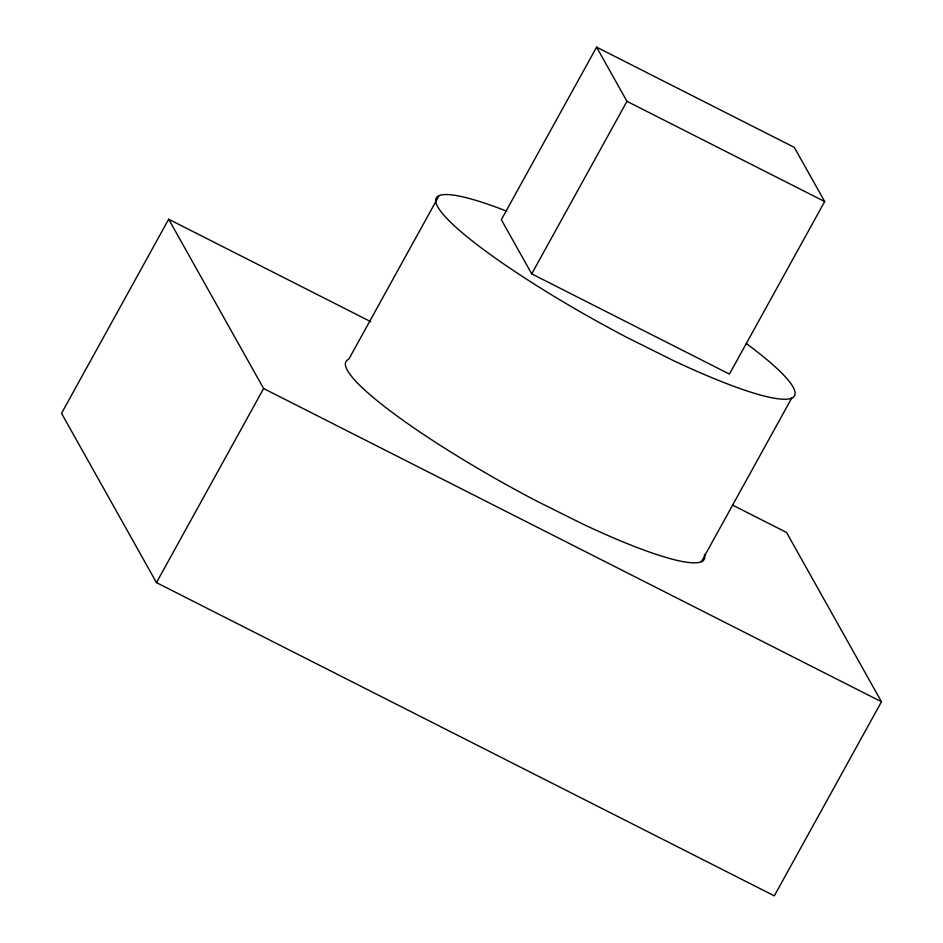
<?xml version="1.0" encoding="UTF-8"?>
<svg xmlns="http://www.w3.org/2000/svg" width="943" height="943" viewBox="0 0 943 943"><rect width="100%" height="100%" fill="white"/><g stroke="black" fill="none" stroke-linecap="round" stroke-linejoin="round"><path stroke-width="1.41" d="M370.693 321.646L168.679 219.224L61.531 413.329L156.467 582.621L774.321 895.85L881.469 701.745L786.533 532.453L732.758 505.189M156.467 582.621L263.616 388.516L168.679 219.224M439.084 195.637L348.78 359.236A204.607 30.247 28.9 0 0 536.991 501.24L582.998 524.155A204.607 30.247 28.9 0 0 704.397 554.39M596.589 47.15L501.334 219.684L531.722 273.859L729.434 374.088L824.677 201.554L794.301 147.379L596.589 47.15L626.965 101.325L824.677 201.554M531.722 273.859L626.965 101.325M701.368 561.745L791.684 398.135M263.616 388.516L881.469 701.745M746.278 343.5A204.607 30.247 28.9 0 1 673.314 360.556L627.307 337.629A204.607 30.247 28.9 0 1 447.076 218.682A204.607 30.247 28.9 0 1 506.615 211.138"/></g></svg>
